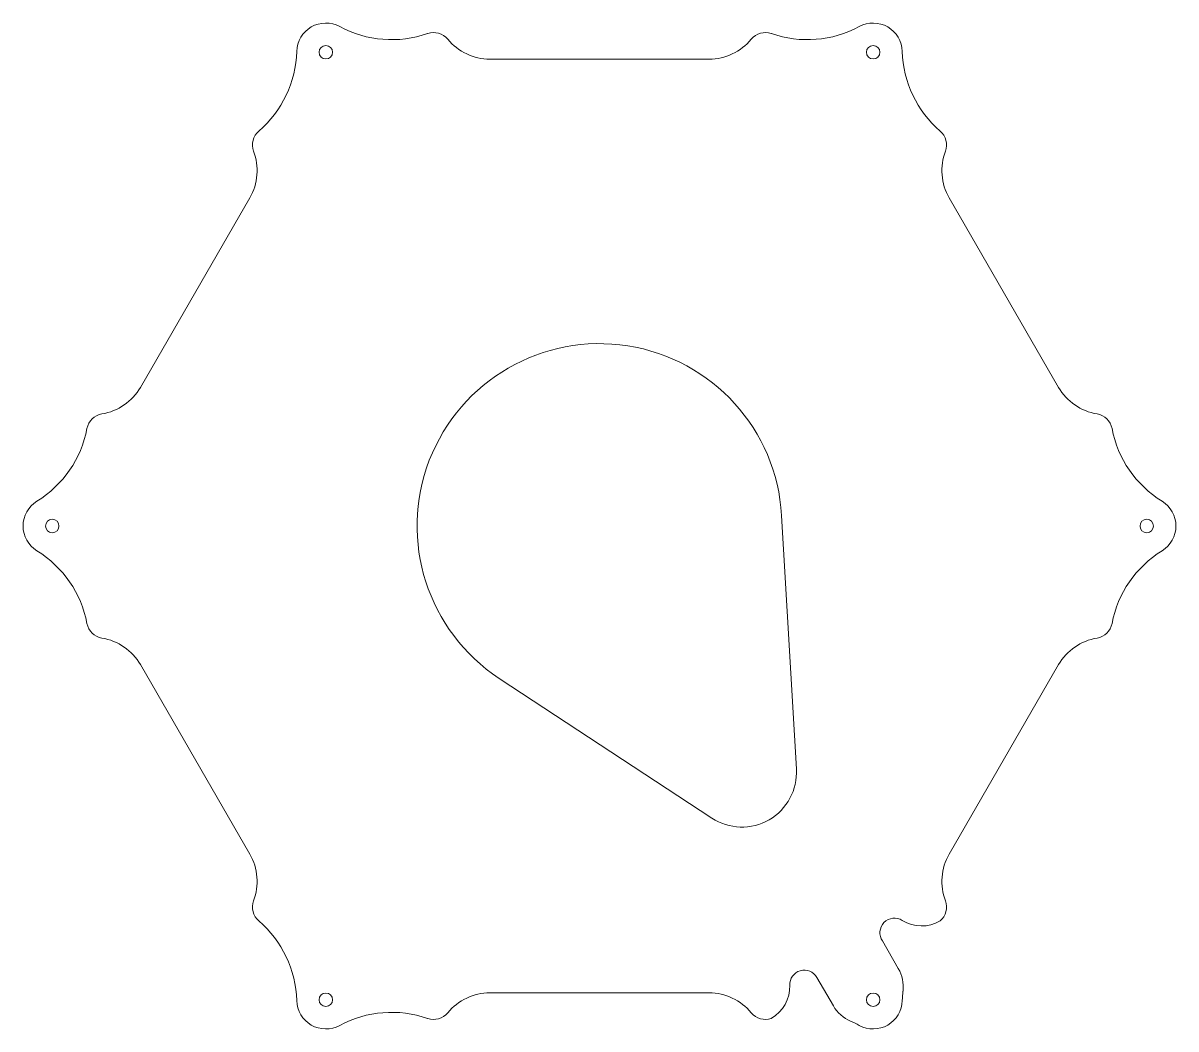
# Model space of a CAD drawing. Header units: millimetres. Extents: x -158 to 158, y -138 to 138.
import ezdxf

# ---------------------------------------------------------------- set-up
doc = ezdxf.new("R2010")
doc.units = ezdxf.units.MM

msp = doc.modelspace()

# ---------------------------------------------------------------- linework, layer by layer
at = {"color": 7, "linetype": 'Continuous', "lineweight": 15}
for p, q in [((-30, 128), (30, 128)), ((-125.85, 38.02), (-95.85, 89.98)), ((95.85, 89.98), (125.85, 38.02)), ((49.92, 2.91), (53.97, -66.68)), ((-95.85, -89.98), (-125.85, -38.02)), ((125.85, -38.02), (95.85, -89.98)), ((-27.48, -41.77), (30.76, -80.08)), ((77.57, -113.77), (81.9, -121.3)), ((81.9, -121.3), (81.9, -121.31)), ((64.1, -131.58), (59.6, -123.78)), ((30, -128), (-30, -128)), ((64.11, -131.59), (64.1, -131.58))]:
    msp.add_line(p, q, dxfattribs=at)
for centre in [(-75, 129.9), (75, 129.9), (-150, 0), (150, 0), (-75, -129.9), (75, -129.9)]:
    msp.add_circle(centre, 1.85, dxfattribs=at)
for centre, radius, start, end in [((-75, 129.9), 8, 61.6682, 178.3318), ((-56.97, 163.35), 30, 241.6682, 289.2088), ((56.97, 163.35), 30, 250.7912, 298.3318), ((75, 129.9), 8, 1.6682, 118.3318), ((-45.45, 130.3), 5, 39.4179, 109.2088), ((-30, 143), 15, 219.4179, 270), ((30, 143), 15, 270, 320.5821), ((45.45, 130.3), 5, 70.7912, 140.5821), ((-112.98, 131.01), 30, 310.7912, 358.3318), ((112.98, 131.01), 30, 181.6682, 229.2088), ((-90.12, 104.51), 5, 130.7912, 200.5821), ((90.12, 104.51), 5, 339.4179, 49.2088), ((-108.84, 97.48), 15, 330, 20.5821), ((108.84, 97.48), 15, 159.4179, 210), ((0, 0), 50, 3.3385, 236.6615), ((-138.84, 45.52), 15, 279.4179, 330), ((138.84, 45.52), 15, 210, 260.5821), ((-135.57, 25.79), 5, 99.4179, 169.2088), ((135.57, 25.79), 5, 10.7912, 80.5821), ((-169.95, 32.34), 30, 301.6682, 349.2088), ((169.95, 32.34), 30, 190.7912, 238.3318), ((-150, 0), 8, 121.6682, 238.3318), ((150, 0), 8, 301.6682, 58.3318), ((-169.95, -32.34), 30, 10.7912, 58.3318), ((169.95, -32.34), 30, 121.6682, 169.2088), ((-135.57, -25.79), 5, 190.7912, 260.5821), ((135.57, -25.79), 5, 279.4179, 349.2088), ((-138.84, -45.52), 15, 30, 80.5821), ((138.84, -45.52), 15, 99.4179, 150), ((39, -67.55), 15, 236.6615, 3.3385), ((-108.84, -97.48), 15, 339.4179, 30), ((108.84, -97.48), 15, 150, 200.5821), ((-90.12, -104.51), 5, 159.4179, 229.2088), ((90.12, -104.51), 5, 310.7912, 20.5821), ((-112.98, -131.01), 30, 1.6682, 49.2088), ((80.86, -111.51), 4, 57.7532, 214.5257), ((88.33, -99.67), 10, 237.7532, 300.3443), ((56.14, -125.78), 4, 30, 182.2468), ((73.26, -126.34), 10, 353.289, 30.1589), ((42.15, -126.33), 10, 299.6557, 2.2468), ((-30, -143), 15, 90, 140.5821), ((30, -143), 15, 39.4179, 90), ((112.98, -131.01), 30, 173.289, 178.3318), ((-75, -129.9), 8, 181.6682, 298.3318), ((72.78, -126.61), 10, 209.8411, 246.711), ((75, -129.9), 8, 241.6682, 358.3318), ((-56.97, -163.35), 30, 70.7912, 118.3318), ((-45.45, -130.3), 5, 250.7912, 320.5821), ((45.45, -130.3), 5, 219.4179, 289.2088), ((56.97, -163.35), 30, 61.6682, 66.711)]:
    msp.add_arc(centre, radius, start, end, dxfattribs=at)

doc.saveas('drawing.dxf')
